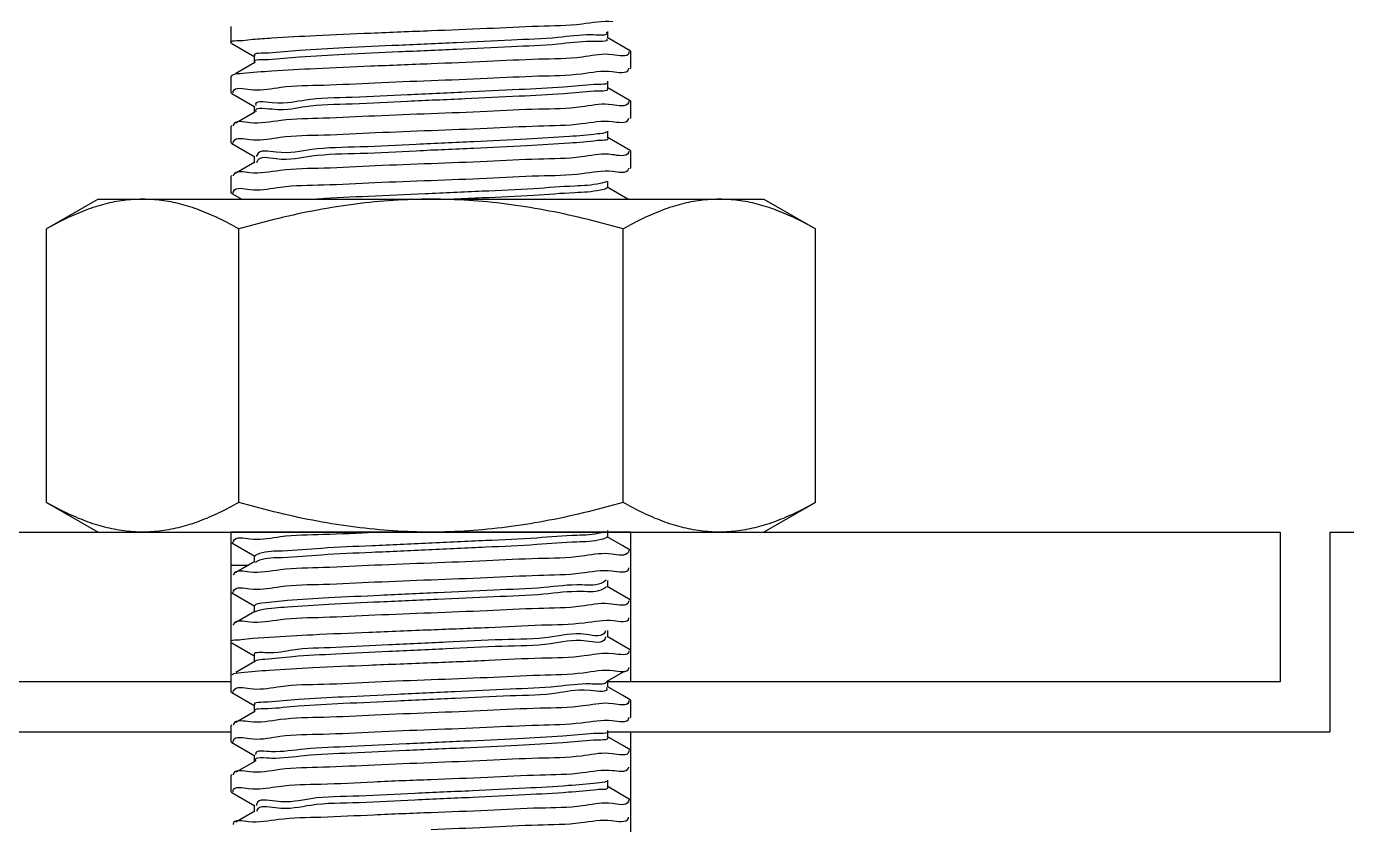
# Model space of a CAD drawing. Extents: x 1635833 to 4277885, y 16914845 to 35313750.
# Drawn here: x 2219932.8 to 2220163.4, y 17882926.7 to 17883066.2 of the extents above; entities that cross this region are included whole.
import ezdxf

# ---------------------------------------------------------------- set-up
doc = ezdxf.new("R2010")
doc.units = 0
doc.header["$LTSCALE"] = 1000
doc.header["$MEASUREMENT"] = 0
doc.layers.add('02___PRT_ALL_AXES', color=7, linetype='Continuous')

# ---------------------------------------------------------------- blocks, each defined once
blk = doc.blocks.new('抗震大样2')
at = {"color": 133, "linetype": 'Continuous'}
for p, q in [((3967.06, -2961.43), (3966.94, -2961.29)), ((3967.06, -2961.43), (3972.83, -2964.77)), ((3969.83, -2960.62), (3972.34, -2960.36)), ((4066.52, -2963.23), (4060.75, -2959.89)), ((4060.88, -2960.05), (4060.88, -2958.39)), ((3972.7, -2964.62), (3972.7, -2966.28)), ((4062.14, -2964.22), (4061.08, -2964.13)), ((4066.16, -2963.43), (4066.16, -2963.7)), ((4066.52, -2963.23), (4066.64, -2963.37)), ((3972.83, -2966.12), (3968.1, -2968.86)), ((4066.52, -2967.66), (4066.64, -2967.53)), ((3967.06, -2969.47), (3966.94, -2969.6)), ((4060.88, -2972.51), (4060.88, -2970.85)), ((3967.06, -2973.89), (3966.94, -2973.76)), ((3967.06, -2973.89), (3972.83, -2977.23)), ((3967.46, -2973.72), (3967.46, -2973.43)), ((3971.64, -2972.89), (3972.5, -2972.97)), ((4066.52, -2975.7), (4060.75, -2972.36)), ((3972.7, -2977.08), (3972.7, -2978.74)), ((4062.03, -2976.69), (4061.08, -2976.6)), ((4066.17, -2975.79), (4066.08, -2976.19)), ((4066.52, -2975.7), (4066.64, -2975.83)), ((3972.83, -2978.59), (3968.1, -2981.32)), ((4066.52, -2980.12), (4066.64, -2979.99)), ((3967.06, -2981.93), (3966.94, -2982.07)), ((4060.88, -2984.97), (4060.88, -2983.31)), ((3967.06, -2986.36), (3966.94, -2986.22)), ((3967.06, -2986.36), (3972.83, -2989.7)), ((3967.39, -2986.29), (3967.52, -2985.86)), ((3971.56, -2985.36), (3972.49, -2985.45)), ((4066.52, -2988.16), (4060.75, -2984.82)), ((3972.83, -2991.05), (3968.1, -2993.78)), ((3972.7, -2989.54), (3972.7, -2991.2)), ((3973.32, -2990.97), (3973.26, -2991.16)), ((3973.34, -2990.93), (3973.32, -2990.97)), ((4062.01, -2989.16), (4061.08, -2989.07)), ((4066.14, -2988.25), (4066.05, -2988.64)), ((4066.52, -2988.16), (4066.64, -2988.3)), ((3967.06, -2994.39), (3966.94, -2994.53)), ((4066.52, -2992.59), (4066.64, -2992.45)), ((3971.55, -2997.82), (3972.49, -2997.91)), ((4065.94, -3000.29), (4060.75, -2997.28)), ((4060.88, -2997.43), (4060.88, -2995.77)), ((3967.06, -2998.82), (3966.94, -2998.68)), ((3967.06, -2998.82), (3969.59, -3000.29)), ((3967.43, -2998.73), (3967.52, -2998.33)), ((3966.94, -3120.76), (3966.94, -3083.37)), ((4059.95, -3083.33), (4059.27, -3083.55)), ((4060.88, -3084.67), (4060.88, -3083.01)), ((3967.06, -3086.05), (3972.83, -3089.4)), ((3967.44, -3085.97), (3967.51, -3085.62)), ((3971.57, -3085.06), (3972.49, -3085.15)), ((4064.66, -3086.78), (4060.75, -3084.52)), ((4066.52, -3087.86), (4064.66, -3086.78)), ((3972.7, -3089.24), (3972.7, -3090.9)), ((4061.98, -3088.86), (4061.08, -3088.77)), ((4066.19, -3087.92), (4066.05, -3088.35)), ((3972.83, -3090.75), (3968.1, -3093.48)), ((3973.18, -3090.81), (3972.98, -3090.95)), ((3973.25, -3090.77), (3973.18, -3090.81)), ((3967.51, -3093.93), (3967.45, -3094.16)), ((4060.52, -3095.39), (4059.81, -3095.91)), ((4060.88, -3097.13), (4060.88, -3095.47)), ((3967.06, -3098.52), (3972.83, -3101.86)), ((3967.4, -3098.44), (3967.49, -3098.09)), ((3971.57, -3097.52), (3972.49, -3097.61)), ((4066.52, -3100.32), (4060.75, -3096.98)), ((3972.83, -3103.21), (3968.1, -3105.95)), ((3972.7, -3101.7), (3972.7, -3103.37)), ((3973.07, -3103.21), (3972.88, -3103.3)), ((4061.93, -3101.33), (4061.08, -3101.24)), ((4066.12, -3100.5), (4066.11, -3100.78)), ((3969.39, -3110.22), (3972.32, -3109.87)), ((3972.32, -3109.87), (3976.44, -3109.6)), ((4060.31, -3108), (4060.23, -3108.28)), ((4060.33, -3109.53), (4060.23, -3109.94)), ((4066.52, -3112.78), (4060.75, -3109.44)), ((4060.88, -3109.6), (4060.88, -3107.93)), ((3967.06, -3110.98), (3972.83, -3114.32)), ((3972.83, -3115.67), (3968.1, -3118.41)), ((3972.7, -3114.17), (3972.7, -3115.83)), ((3972.98, -3115.54), (3972.8, -3115.62)), ((4062.37, -3113.75), (4061.09, -3113.65)), ((4060.75, -3120.55), (4065.07, -3118.05)), ((4066.16, -3117.35), (4066.17, -3117.19)), ((3967.41, -3123.37), (3967.53, -3122.96)), ((3971.57, -3122.44), (3972.49, -3122.53)), ((4064.66, -3124.17), (4060.75, -3121.9)), ((4060.88, -3122.06), (4060.88, -3120.4)), ((3967.06, -3123.44), (3966.94, -3123.3)), ((3967.06, -3123.44), (3972.83, -3126.78)), ((4062.27, -3126.22), (4061.09, -3126.12)), ((4066.52, -3125.25), (4064.66, -3124.17)), ((4066.17, -3125.39), (4066.14, -3125.74)), ((4066.52, -3125.25), (4066.64, -3125.38)), ((3972.83, -3128.14), (3968.1, -3130.87)), ((3972.7, -3126.63), (3972.7, -3128.29)), ((4066.52, -3129.67), (4066.64, -3129.54)), ((3967.06, -3131.48), (3966.94, -3131.61)), ((4060.88, -3134.52), (4060.88, -3132.86)), ((3967.06, -3135.9), (3966.94, -3135.77)), ((3967.06, -3135.9), (3972.83, -3139.24)), ((3967.41, -3135.78), (3967.47, -3135.41)), ((3971.47, -3134.92), (3972.49, -3135.01)), ((4064.66, -3136.63), (4060.75, -3134.37)), ((3972.7, -3139.09), (3972.7, -3140.75)), ((4062.03, -3138.7), (4061.08, -3138.62)), ((4066.52, -3137.71), (4064.66, -3136.63)), ((4066.14, -3137.89), (4066.14, -3138.17)), ((3972.83, -3140.6), (3968.1, -3143.33)), ((3967.06, -3143.94), (3966.94, -3144.08)), ((4060.88, -3146.98), (4060.88, -3145.32)), ((3967.06, -3148.37), (3966.94, -3148.23)), ((3967.06, -3148.37), (3972.83, -3151.71)), ((3967.4, -3148.17), (3967.39, -3147.91)), ((3971.28, -3147.4), (3972.37, -3147.48)), ((4066.52, -3150.17), (4060.75, -3146.83)), ((3972.7, -3151.55), (3972.7, -3153.21)), ((4062.06, -3151.16), (4061.08, -3151.07)), ((4066.19, -3150.24), (4066.06, -3150.66)), ((3972.83, -3153.06), (3968.1, -3155.8)), ((3973.29, -3152.94), (3973.27, -3153.11))]:
    blk.add_line(p, q, dxfattribs=at)
at = {"color": 5, "linetype": 'Continuous'}
for p, q in [((3784.16, -3083.37), (3933.71, -3083.37)), ((4066.64, -3120.76), (4066.64, -3083.37)), ((4099.87, -3083.37), (4228.65, -3083.37)), ((4228.65, -3083.37), (4228.65, -3120.76)), ((4241.11, -3083.37), (4241.11, -3133.22)), ((4241.11, -3083.37), (4398.97, -3083.37)), ((3966.94, -3120.76), (3800.77, -3120.76)), ((4228.65, -3120.76), (4060.88, -3120.76)), ((3825.7, -3133.22), (3966.94, -3133.22)), ((4060.75, -3133.22), (4241.11, -3133.22)), ((4066.64, -3336.77), (4066.64, -3133.22))]:
    blk.add_line(p, q, dxfattribs=at)
at = {"color": 133, "linetype": 'Continuous'}
for points, start_tangent, end_tangent in [([(3972.34, -2960.36), (3977.05, -2960.01), (3988.03, -2959.4), (4001.71, -2958.79), (4016.79, -2958.18)], (0.99559, 0.093809), (0.999209, 0.039757)), ([(4016.79, -2958.18), (4030.73, -2957.62), (4043.65, -2957.05), (4054.5, -2956.48), (4062.14, -2955.91)], (0.999209, 0.039757), (0.993647, -0.112541)), ([(3966.98, -2961.26), (3966.96, -2961.24), (3969.83, -2960.62)], (-0.639392, 0.768881), (0.993946, 0.109873)), ([(4056.65, -2959.26), (4048.44, -2959.91), (4036.86, -2960.56), (4023.14, -2961.21), (4008.75, -2961.87), (3995.21, -2962.52), (3983.97, -2963.17), (3976.23, -2963.82)], (-0.999931, 0.011772), (-0.998433, -0.05596)), ([(4056.65, -2960.92), (4048.44, -2961.57), (4036.86, -2962.23), (4023.14, -2962.88), (4008.75, -2963.53), (3995.21, -2964.18), (3983.97, -2964.83), (3976.23, -2965.48)], (-0.999931, 0.011772), (-0.998433, -0.05596)), ([(4060.6, -2958.61), (4056.65, -2959.26)], (0.526629, -0.850095), (-0.999931, 0.011772)), ([(4060.58, -2960.25), (4060.6, -2960.27), (4056.65, -2960.92)], (0.558876, -0.829251), (-0.999931, 0.011772)), ([(4060.6, -2958.61), (4060.6, -2958.62)], (0.526628, -0.850096), (0.506072, -0.862491)), ([(3976.23, -2963.82), (3972.82, -2964.47), (3972.84, -2964.49)], (-0.998433, -0.05596), (0.677997, -0.735064)), ([(4061.08, -2964.13), (4054.5, -2964.79), (4043.65, -2965.36), (4030.73, -2965.92), (4016.79, -2966.49)], (-0.998257, 0.059024), (-0.999209, -0.039757)), ([(4066.16, -2963.7), (4062.14, -2964.22)], (-0.096075, -0.995374), (-0.993647, 0.112541)), ([(4016.79, -2966.49), (4001.71, -2967.1), (3988.03, -2967.71), (3977.05, -2968.32), (3969.83, -2968.92)], (-0.999209, -0.039757), (-0.993946, -0.109873)), ([(3976.23, -2965.48), (3972.82, -2966.13)], (-0.998433, -0.05596), (0.629335, -0.777135)), ([(4016.79, -2970.64), (4030.77, -2970.08), (4043.64, -2969.51), (4054.37, -2968.95), (4062.03, -2968.38)], (0.999209, 0.039757), (0.992178, -0.12483)), ([(4062.03, -2968.38), (4066.1, -2967.82), (4066.15, -2967.6)], (0.992178, -0.12483), (0.174114, 0.984726)), ([(3969.83, -2968.92), (3967.03, -2969.42)], (-0.993946, -0.109872), (-0.836322, -0.548239)), ([(3972.5, -2972.97), (3979.32, -2972.33), (3989.93, -2971.77), (4002.79, -2971.21), (4016.79, -2970.64)], (0.99736, -0.072615), (0.999209, 0.039757)), ([(4060.79, -2970.97), (4057.54, -2971.63)], (0.628244, -0.778016), (-0.997416, -0.07184)), ([(3967.46, -2973.43), (3971.64, -2972.89)], (0.140007, 0.990151), (0.993053, -0.117671)), ([(4057.54, -2971.63), (4049.93, -2972.28), (4038.8, -2972.93), (4025.31, -2973.58), (4010.92, -2974.23), (3997.15, -2974.88), (3985.48, -2975.53), (3977.14, -2976.18), (3973.04, -2976.83), (3973.06, -2976.87)], (-0.997416, -0.07184), (0.488929, -0.872324)), ([(4057.54, -2973.29), (4049.93, -2973.94), (4038.8, -2974.59), (4025.31, -2975.24), (4010.92, -2975.89), (3997.15, -2976.54), (3985.48, -2977.19), (3977.14, -2977.84), (3973.04, -2978.49)], (-0.997416, -0.07184), (0.440119, -0.897939)), ([(4060.77, -2972.61), (4060.79, -2972.64), (4057.54, -2973.29)], (0.688014, -0.725697), (-0.997416, -0.07184)), ([(4061.08, -2976.6), (4054.37, -2977.25), (4043.64, -2977.82), (4030.77, -2978.38), (4016.79, -2978.95)], (-0.997678, 0.068105), (-0.999209, -0.039757)), ([(4066.08, -2976.19), (4062.03, -2976.69)], (-0.364847, -0.931068), (-0.992178, 0.12483)), ([(3971.64, -2981.2), (3967.46, -2981.78), (3967.45, -2981.93)], (-0.993053, 0.117671), (0.007147, -0.999974)), ([(4016.79, -2978.95), (4002.79, -2979.51), (3989.93, -2980.08), (3979.32, -2980.64), (3971.64, -2981.2)], (-0.999209, -0.039757), (-0.993053, 0.117671)), ([(4016.79, -2983.1), (4030.77, -2982.54), (4043.63, -2981.98), (4054.36, -2981.41), (4062.01, -2980.85)], (0.999209, 0.039757), (0.992163, -0.124951)), ([(4062.01, -2980.85), (4066.07, -2980.29), (4066.13, -2980.06)], (0.992163, -0.124951), (0.170974, 0.985275)), ([(3967.52, -2985.86), (3971.56, -2985.36)], (0.414606, 0.910001), (0.992181, -0.124809)), ([(3972.49, -2985.45), (3979.17, -2984.8), (3990.02, -2984.23), (4002.96, -2983.66), (4016.79, -2983.1)], (0.997776, -0.066656), (0.999209, 0.039757)), ([(4058.33, -2983.99), (4051.34, -2984.64), (4040.67, -2985.29), (4027.46, -2985.94), (4013.1, -2986.59), (3999.14, -2987.24), (3987.06, -2987.89), (3978.15, -2988.54), (3973.37, -2989.2), (3973.23, -2989.64)], (-0.990127, -0.140172), (-0.171627, -0.985162)), ([(4060.76, -2983.48), (4058.33, -2983.99)], (-0.87757, -0.479448), (-0.990127, -0.140172)), ([(4058.33, -2985.65), (4051.34, -2986.3), (4040.67, -2986.95), (4027.46, -2987.6), (4013.1, -2988.25), (3999.14, -2988.9), (3987.06, -2989.56), (3978.15, -2990.21), (3973.37, -2990.86), (3973.34, -2990.93)], (-0.990127, -0.140172), (-0.363968, -0.931412)), ([(4060.87, -2984.98), (4060.88, -2985), (4058.33, -2985.65)], (0.469243, -0.883069), (-0.990127, -0.140172)), ([(4061.08, -2989.07), (4054.36, -2989.72), (4043.63, -2990.28), (4030.77, -2990.85), (4016.79, -2991.41)], (-0.997626, 0.068865), (-0.999209, -0.039757)), ([(4066.05, -2988.64), (4062.01, -2989.16)], (-0.355616, -0.934632), (-0.992163, 0.124951)), ([(3971.56, -2993.67), (3967.49, -2994.23), (3967.42, -2994.47)], (-0.992181, 0.124809), (-0.221259, -0.975215)), ([(4016.79, -2991.41), (4002.96, -2991.97), (3990.02, -2992.54), (3979.17, -2993.11), (3971.56, -2993.67)], (-0.999209, -0.039757), (-0.992181, 0.124809)), ([(4016.79, -2995.57), (4030.66, -2995.01), (4043.69, -2994.43), (4054.53, -2993.86), (4062.1, -2993.3)], (0.999209, 0.039757), (0.992263, -0.124156)), ([(4062.1, -2993.3), (4066.11, -2992.74), (4066.16, -2992.53)], (0.992263, -0.124156), (0.166698, 0.986008)), ([(3967.52, -2998.33), (3971.55, -2997.82)], (0.368996, 0.929431), (0.992167, -0.124916)), ([(3972.49, -2997.91), (3979.2, -2997.26), (3989.94, -2996.69), (4002.8, -2996.13), (4016.79, -2995.57)], (0.997707, -0.067688), (0.999209, 0.039757)), ([(4059.01, -2996.35), (4052.66, -2997), (4042.49, -2997.65), (4029.58, -2998.31), (4015.3, -2998.96), (4001.18, -2999.61), (3988.72, -3000.26), (3988.3, -3000.3)], (-0.973739, -0.227665), (-0.99491, -0.100767)), ([(4060.7, -2995.83), (4059.01, -2996.35)], (-0.875278, -0.483621), (-0.973739, -0.227665)), ([(4060.83, -2997.39), (4059.01, -2998.01)], (-0.655868, -0.754875), (-0.973739, -0.227665)), ([(4059.01, -2998.01), (4052.66, -2998.67), (4042.49, -2999.32), (4029.58, -2999.97), (4022.56, -3000.27)], (-0.973739, -0.227665), (-0.998968, -0.045421)), ([(3972.49, -3085.15), (3979.22, -3084.5), (3989.96, -3083.93), (4002.74, -3083.37)], (0.997594, -0.069326), (0.998869, 0.047551)), ([(4059.27, -3083.55), (4053.19, -3084.2), (4043.24, -3084.85), (4030.46, -3085.5), (4016.22, -3086.15), (4002.05, -3086.8), (3989.44, -3087.45), (3979.76, -3088.1), (3974.02, -3088.75), (3972.86, -3089.39)], (-0.959728, -0.280931), (-0.666241, -0.745737)), ([(3967.51, -3085.62), (3971.57, -3085.06)], (0.321166, 0.947023), (0.992157, -0.124996)), ([(4059.27, -3085.21), (4053.19, -3085.86), (4043.24, -3086.51), (4030.46, -3087.16), (4016.22, -3087.81), (4002.05, -3088.46), (3989.44, -3089.11), (3979.76, -3089.76), (3974.02, -3090.42), (3973.25, -3090.77)], (-0.959728, -0.280931), (-0.874273, -0.485434)), ([(4060.79, -3084.58), (4059.27, -3085.21)], (-0.688995, -0.724766), (-0.959728, -0.280931)), ([(4061.08, -3088.77), (4054.35, -3089.42), (4043.51, -3089.99), (4030.6, -3090.55), (4016.79, -3091.11)], (-0.997662, 0.068345), (-0.999209, -0.039757)), ([(4066.05, -3088.35), (4061.98, -3088.86)], (-0.438023, -0.898964), (-0.992202, 0.124642)), ([(3971.57, -3093.36), (3967.51, -3093.93)], (-0.992157, 0.124996), (-0.321166, -0.947023)), ([(4016.79, -3091.11), (4002.81, -3091.67), (3989.96, -3092.24), (3979.22, -3092.8), (3971.57, -3093.36)], (-0.999209, -0.039757), (-0.992157, 0.124996)), ([(4016.79, -3095.26), (4030.8, -3094.7), (4043.66, -3094.14), (4054.24, -3093.58), (4061.93, -3093.02)], (0.999209, 0.039757), (0.993096, -0.117308)), ([(4061.93, -3093.02), (4066.12, -3092.44), (4066.12, -3092.29)], (0.993096, -0.117308), (-0.012049, 0.999927)), ([(3972.49, -3097.61), (3979.22, -3096.96), (3989.96, -3096.39), (4002.81, -3095.83), (4016.79, -3095.26)], (0.997628, -0.068842), (0.999209, 0.039757)), ([(4059.81, -3095.91), (4054.39, -3096.56), (4044.96, -3097.21), (4032.53, -3097.86), (4018.42, -3098.51), (4004.14, -3099.17), (3991.2, -3099.82), (3980.99, -3100.47), (3974.61, -3101.12), (3972.74, -3101.74)], (-0.863415, -0.504494), (-0.643434, -0.765502)), ([(3967.49, -3098.09), (3971.57, -3097.52)], (0.340373, 0.94029), (0.992163, -0.124953)), ([(4059.81, -3097.57), (4054.39, -3098.22), (4044.96, -3098.87), (4032.53, -3099.53), (4018.42, -3100.18), (4004.14, -3100.83), (3991.2, -3101.48), (3980.99, -3102.13), (3974.61, -3102.78), (3973.07, -3103.21)], (-0.863415, -0.504494), (-0.927689, -0.373353)), ([(4060.62, -3096.94), (4059.81, -3097.57)], (-0.593928, -0.804518), (-0.863415, -0.504494)), ([(4061.08, -3101.24), (4054.24, -3101.89), (4043.66, -3102.44), (4030.8, -3103.01), (4016.79, -3103.57)], (-0.997341, 0.072871), (-0.999209, -0.039757)), ([(4066.11, -3100.78), (4061.93, -3101.33)], (-0.133073, -0.991106), (-0.993096, 0.117308)), ([(3971.57, -3105.83), (3967.49, -3106.39), (3967.42, -3106.62)], (-0.992163, 0.124953), (-0.193891, -0.981023)), ([(4016.79, -3103.57), (4002.81, -3104.14), (3989.96, -3104.7), (3979.22, -3105.27), (3971.57, -3105.83)], (-0.999209, -0.039757), (-0.992163, 0.124953)), ([(4016.79, -3107.73), (4031.11, -3107.15), (4044.39, -3106.56), (4055.05, -3105.99), (4062.37, -3105.44)], (0.999209, 0.039757), (0.994104, -0.108429)), ([(4062.37, -3105.44), (4066.19, -3104.88), (4066.19, -3104.77)], (0.994104, -0.108429), (-0.054409, 0.998519)), ([(4060.23, -3108.28), (4055.49, -3108.93), (4046.62, -3109.58), (4034.57, -3110.23), (4020.62, -3110.88), (4006.26, -3111.53), (3993.02, -3112.18), (3982.32, -3112.83), (3975.3, -3113.48), (3972.7, -3114.13), (3972.71, -3114.15)], (-0.344159, -0.938911), (0.610816, -0.791773)), ([(3976.44, -3109.6), (3987.32, -3108.98), (4001.26, -3108.36), (4016.79, -3107.73)], (0.998742, 0.050153), (0.999209, 0.039757)), ([(3966.94, -3110.84), (3969.39, -3110.22)], (-0.384466, 0.923139), (0.990547, 0.137174)), ([(4060.23, -3109.94), (4055.49, -3110.59), (4046.62, -3111.24), (4034.57, -3111.89), (4020.62, -3112.54), (4006.26, -3113.19), (3993.02, -3113.84), (3982.32, -3114.49), (3975.3, -3115.14), (3972.98, -3115.54)], (-0.344159, -0.938911), (-0.944401, -0.328795)), ([(4066.18, -3112.98), (4066.19, -3113.18), (4062.37, -3113.75)], (0.123109, -0.992393), (-0.994104, 0.108429)), ([(4016.79, -3116.04), (4001.26, -3116.66), (3987.32, -3117.29), (3976.44, -3117.91)], (-0.999209, -0.039757), (-0.998742, -0.050153)), ([(4061.09, -3113.65), (4055.05, -3114.3), (4044.39, -3114.87), (4031.11, -3115.46), (4016.79, -3116.04)], (-0.999178, 0.040527), (-0.999209, -0.039757)), ([(3976.44, -3117.91), (3969.39, -3118.53), (3967.05, -3119)], (-0.998742, -0.050153), (-0.881865, -0.471502)), ([(4016.79, -3120.19), (4030.78, -3119.63), (4043.96, -3119.05), (4054.8, -3118.47), (4062.27, -3117.91)], (0.999209, 0.039757), (0.992989, -0.118209)), ([(4062.27, -3117.91), (4066.16, -3117.35)], (0.992989, -0.118209), (0.164472, 0.986382)), ([(3967.53, -3122.96), (3971.57, -3122.44)], (0.402834, 0.915273), (0.992172, -0.124879)), ([(3972.49, -3122.53), (3979.23, -3121.88), (3989.95, -3121.32), (4002.83, -3120.75), (4016.79, -3120.19)], (0.997697, -0.067828), (0.999209, 0.039757)), ([(4059.91, -3121.28), (4056.5, -3121.29), (4048.2, -3121.94), (4036.55, -3122.59), (4022.8, -3123.24), (4008.4, -3123.89), (3994.9, -3124.54), (3983.74, -3125.19), (3976.1, -3125.84)], (-0.987427, -0.158073), (-0.997728, -0.067375)), ([(4060.56, -3122.3), (4056.5, -3122.95), (4048.2, -3123.6), (4036.55, -3124.25), (4022.8, -3124.9), (4008.4, -3125.55), (3994.9, -3126.2), (3983.74, -3126.86), (3976.1, -3127.51)], (0.468685, -0.883365), (-0.997728, -0.067375)), ([(4060.55, -3120.64), (4059.91, -3121.28)], (0.47236, -0.881406), (-0.987427, -0.158073)), ([(4060.54, -3122.26), (4060.56, -3122.3)], (0.511479, -0.859296), (0.468686, -0.883365)), ([(4060.55, -3120.64), (4060.56, -3120.65)], (0.472362, -0.881405), (0.455971, -0.889994)), ([(3976.1, -3125.84), (3972.79, -3126.5), (3972.81, -3126.52)], (-0.997728, -0.067375), (0.686145, -0.727465)), ([(4061.09, -3126.12), (4054.8, -3126.78), (4043.96, -3127.35), (4030.78, -3127.93), (4016.79, -3128.5)], (-0.998675, 0.051452), (-0.999209, -0.039757)), ([(4066.14, -3125.74), (4062.27, -3126.22)], (-0.238036, -0.971256), (-0.992989, 0.118209)), ([(4016.79, -3128.5), (4002.83, -3129.06), (3989.95, -3129.63), (3979.23, -3130.19), (3971.57, -3130.75)], (-0.999209, -0.039757), (-0.992172, 0.124879)), ([(3976.1, -3127.51), (3972.8, -3128.16)], (-0.997728, -0.067375), (0.63119, -0.775628)), ([(3971.57, -3130.75), (3967.51, -3131.31), (3967.43, -3131.56)], (-0.992172, 0.124879), (-0.213318, -0.976983)), ([(3972.49, -3135.01), (3979.1, -3134.35), (3989.85, -3133.78), (4002.75, -3133.22), (4016.79, -3132.65)], (0.997962, -0.063812), (0.999209, 0.039757)), ([(4016.79, -3132.65), (4030.74, -3132.09), (4043.58, -3131.53), (4054.34, -3130.96), (4062.03, -3130.4)], (0.999209, 0.039757), (0.993327, -0.115331)), ([(4062.03, -3130.4), (4066.14, -3129.82), (4066.14, -3129.68)], (0.993327, -0.115331), (-0.030489, 0.999535)), ([(3967.47, -3135.41), (3971.47, -3134.92)], (0.291103, 0.956692), (0.992433, -0.122784)), ([(4057.4, -3133.65), (4049.7, -3134.3), (4038.49, -3134.95), (4024.97, -3135.6), (4010.57, -3136.26), (3996.84, -3136.91), (3985.23, -3137.56), (3976.99, -3138.21)], (-0.998158, -0.06066), (-0.999827, 0.01862)), ([(4057.4, -3135.31), (4049.7, -3135.97), (4038.49, -3136.62), (4024.97, -3137.27), (4010.57, -3137.92), (3996.84, -3138.57), (3985.23, -3139.22), (3976.99, -3139.87)], (-0.998158, -0.06066), (-0.999827, 0.01862)), ([(4060.77, -3133), (4057.4, -3133.65)], (0.631383, -0.775471), (-0.998158, -0.06066)), ([(4060.75, -3134.64), (4060.77, -3134.66), (4057.4, -3135.31)], (0.681903, -0.731442), (-0.998158, -0.06066)), ([(3976.99, -3138.21), (3973, -3138.86), (3973.01, -3138.89)], (-0.999827, 0.01862), (0.541075, -0.840974)), ([(3976.99, -3139.87), (3973, -3140.52)], (-0.999827, 0.01862), (0.505288, -0.862951)), ([(4061.08, -3138.62), (4054.34, -3139.27), (4043.58, -3139.83), (4030.74, -3140.4), (4016.79, -3140.96)], (-0.997772, 0.066714), (-0.999209, -0.039757)), ([(4066.14, -3138.17), (4062.03, -3138.7)], (-0.114945, -0.993372), (-0.993327, 0.115331)), ([(3971.47, -3143.22), (3967.45, -3143.79), (3967.42, -3143.98)], (-0.992433, 0.122784), (-0.102913, -0.99469)), ([(4016.79, -3140.96), (4002.75, -3141.53), (3989.85, -3142.09), (3979.1, -3142.66), (3971.47, -3143.22)], (-0.999209, -0.039757), (-0.992433, 0.122784)), ([(3972.99, -3140.51), (3973, -3140.52)], (0.487182, -0.8733), (0.505288, -0.862951)), ([(4016.79, -3145.11), (4030.96, -3144.54), (4044.02, -3143.97), (4054.56, -3143.41), (4062.06, -3142.85)], (0.999209, 0.039757), (0.992349, -0.123462)), ([(4062.06, -3142.85), (4066.09, -3142.29), (4066.17, -3142.05)], (0.992349, -0.123462), (0.231181, 0.972911)), ([(3972.37, -3147.48), (3978.76, -3146.84), (3989.34, -3146.27), (4002.49, -3145.69), (4016.79, -3145.11)], (0.99858, -0.053272), (0.999209, 0.039757)), ([(4058.21, -3146.02), (4051.13, -3146.67), (4040.38, -3147.32), (4027.12, -3147.97), (4012.76, -3148.62), (3998.82, -3149.27), (3986.81, -3149.92), (3977.99, -3150.57), (3973.31, -3151.22), (3973.26, -3151.58)], (-0.991648, -0.128971), (-0.047396, -0.998876)), ([(4060.77, -3145.51), (4058.21, -3146.02)], (-0.866418, -0.499319), (-0.991648, -0.128971)), ([(3967.39, -3147.91), (3971.28, -3147.4)], (0.080568, 0.996749), (0.99412, -0.108285)), ([(4058.21, -3147.68), (4051.13, -3148.33), (4040.38, -3148.98), (4027.12, -3149.63), (4012.76, -3150.28), (3998.82, -3150.93), (3986.81, -3151.58), (3977.99, -3152.23), (3973.31, -3152.88), (3973.3, -3152.91)], (-0.991648, -0.128971), (-0.236269, -0.971688)), ([(4060.86, -3147), (4060.87, -3147.03), (4058.21, -3147.68)], (0.574186, -0.818725), (-0.991648, -0.128971)), ([(4061.08, -3151.07), (4054.56, -3151.72), (4044.02, -3152.28), (4030.96, -3152.85), (4016.79, -3153.42)], (-0.998101, 0.061602), (-0.999209, -0.039757)), ([(4066.06, -3150.66), (4062.06, -3151.16)], (-0.428173, -0.903697), (-0.992349, 0.123462)), ([(3971.28, -3155.7), (3967.39, -3156.27), (3967.39, -3156.38)], (-0.99412, 0.108285), (0.068667, -0.99764)), ([(4016.79, -3153.42), (4002.49, -3154), (3989.34, -3154.58), (3978.76, -3155.14), (3971.28, -3155.7)], (-0.999209, -0.039757), (-0.99412, 0.108285)), ([(3973.3, -3152.91), (3973.29, -3152.94)], (-0.236269, -0.971688), (-0.212784, -0.977099)), ([(4016.79, -3157.58), (4030.67, -3157.02), (4043.46, -3156.46), (4054.16, -3155.9), (4061.85, -3155.34)], (0.999209, 0.039757), (0.992115, -0.125333)), ([(4061.85, -3155.34), (4066.06, -3154.76), (4066.11, -3154.54)], (0.992115, -0.125333), (0.133535, 0.991044))]:
    blk.add_spline(points, degree=3, dxfattribs=dict(at, start_tangent=start_tangent, end_tangent=end_tangent))
at = {"layer": '02___PRT_ALL_AXES', "color": 133, "linetype": 'Continuous'}
for p, q in [((3966.94, -2961.29), (3966.94, -2957.14)), ((4066.64, -2967.53), (4066.64, -2963.37)), ((3966.94, -2973.76), (3966.94, -2969.6)), ((4066.64, -2979.99), (4066.64, -2975.83)), ((3966.94, -2986.22), (3966.94, -2982.06)), ((4066.64, -2992.45), (4066.64, -2988.3)), ((3966.94, -2998.68), (3966.94, -2994.53)), ((4066.64, -3083.37), (3966.94, -3083.37)), ((3971.22, -3091.68), (3966.94, -3091.68)), ((3966.94, -3123.31), (3966.94, -3120.76)), ((4066.64, -3129.54), (4066.64, -3125.38)), ((3966.94, -3135.77), (3966.94, -3131.61)), ((3966.94, -3148.23), (3966.94, -3144.08))]:
    blk.add_line(p, q, dxfattribs=at)
at = {"layer": '02___PRT_ALL_AXES', "color": 6, "linetype": 'Continuous'}
for p, q in [((3933.71, -3000.29), (3920.85, -3007.71)), ((3933.71, -3000.29), (4099.87, -3000.29)), ((4099.87, -3000.29), (4112.72, -3007.71)), ((3920.85, -3075.95), (3920.85, -3007.71)), ((3968.82, -3075.95), (3968.82, -3007.71)), ((4064.76, -3075.95), (4064.76, -3007.71)), ((4112.72, -3075.95), (4112.72, -3007.71)), ((3920.85, -3075.95), (3933.71, -3083.37)), ((4112.72, -3075.95), (4099.87, -3083.37)), ((3933.71, -3083.37), (4099.87, -3083.37))]:
    blk.add_line(p, q, dxfattribs=at)
for points, start_tangent, end_tangent in [([(3944.84, -3000.29), (3940.13, -3000.59), (3935.42, -3001.5), (3930.68, -3003), (3925.86, -3005.06), (3920.85, -3007.71)], (-1, 0), (-0.866025, -0.5)), ([(3968.82, -3007.71), (3963.82, -3005.06), (3958.99, -3003), (3954.26, -3001.5), (3949.54, -3000.59), (3944.84, -3000.29)], (-0.866025, 0.5), (-1, 0.000001)), ([(4016.79, -3000.29), (4007.37, -3000.59), (3997.95, -3001.5), (3988.47, -3003), (3978.82, -3005.06), (3968.82, -3007.71)], (-1, 0), (-0.960769, -0.27735)), ([(4064.76, -3007.71), (4054.75, -3005.06), (4045.1, -3003), (4035.62, -3001.5), (4026.2, -3000.59), (4016.79, -3000.29)], (-0.960769, 0.27735), (-1, 0.000001)), ([(4088.74, -3000.29), (4084.03, -3000.59), (4079.32, -3001.5), (4074.58, -3003), (4069.76, -3005.06), (4064.76, -3007.71)], (-1, 0), (-0.866025, -0.5)), ([(4112.72, -3007.71), (4107.72, -3005.06), (4102.9, -3003), (4098.16, -3001.5), (4093.45, -3000.59), (4088.74, -3000.29)], (-0.866025, 0.5), (-1, 0.000002)), ([(3944.84, -3083.37), (3940.13, -3083.06), (3935.42, -3082.15), (3930.68, -3080.66), (3925.86, -3078.6), (3920.85, -3075.95)], (-1, 0), (-0.866025, 0.5)), ([(3968.82, -3075.95), (3963.82, -3078.6), (3958.99, -3080.66), (3954.26, -3082.15), (3949.54, -3083.06), (3944.84, -3083.37)], (-0.866025, -0.5), (-1, -0.000002)), ([(4016.79, -3083.37), (4007.37, -3083.06), (3997.95, -3082.15), (3988.47, -3080.66), (3978.83, -3078.6), (3968.82, -3075.95)], (-1, 0), (-0.960769, 0.27735)), ([(4064.76, -3075.95), (4054.75, -3078.6), (4045.1, -3080.66), (4035.62, -3082.15), (4026.2, -3083.06), (4016.79, -3083.37)], (-0.960769, -0.27735), (-1, -0.000001)), ([(4088.74, -3083.37), (4084.03, -3083.06), (4079.32, -3082.15), (4074.58, -3080.66), (4069.76, -3078.6), (4064.76, -3075.95)], (-1, 0), (-0.866025, 0.5)), ([(4112.72, -3075.95), (4107.72, -3078.6), (4102.9, -3080.66), (4098.16, -3082.15), (4093.45, -3083.06), (4088.74, -3083.37)], (-0.866025, -0.5), (-1, -0.000002))]:
    blk.add_spline(points, degree=3, dxfattribs=dict(at, start_tangent=start_tangent, end_tangent=end_tangent))

msp = doc.modelspace()

# ---------------------------------------------------------------- block references
at = {"xscale": 0.7, "yscale": 0.7, "zscale": 0.7}
msp.add_blockref('抗震大样2', (2217191.739, 17885136.195), dxfattribs=at)

doc.saveas('drawing.dxf')
